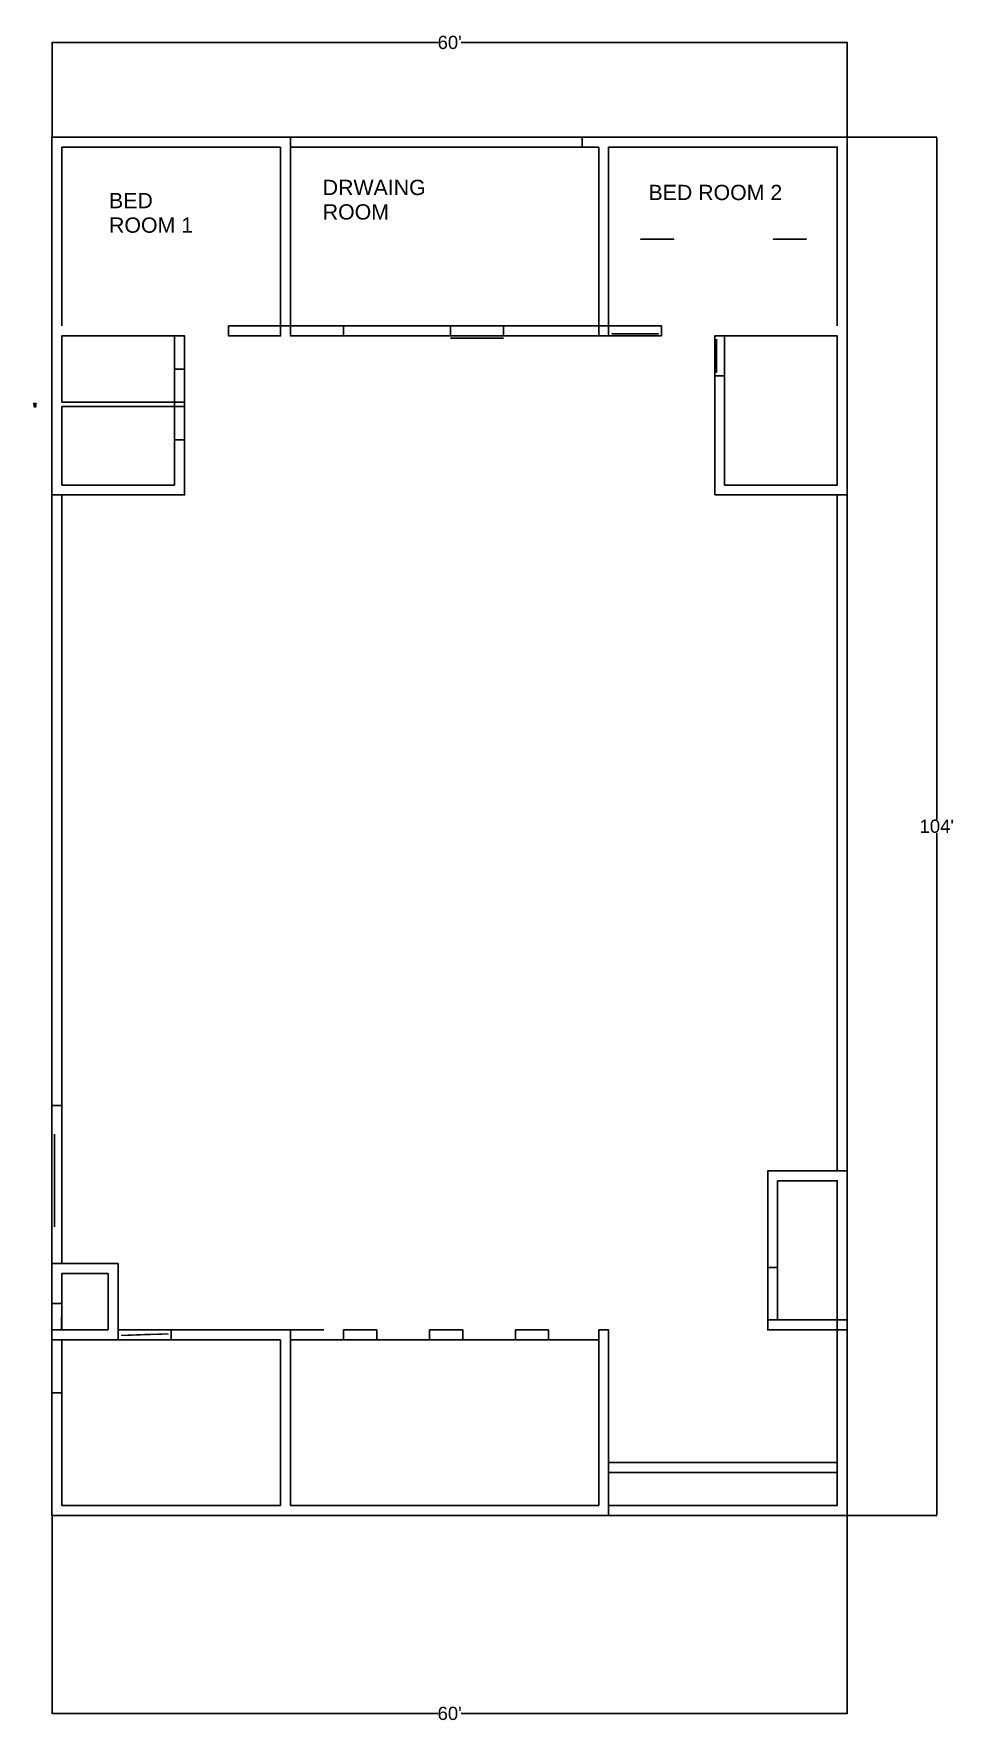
# Model space of a CAD drawing. Header units: feet. Extents: x -446 to 387, y 1174 to 2703.
import ezdxf

# ---------------------------------------------------------------- set-up
doc = ezdxf.new("R2010")
doc.units = ezdxf.units.FT
doc.header["$MEASUREMENT"] = 0
for name, color, linetype in [('Door frame', 254, 'Continuous'), ('Door shutter', 30, 'Continuous'), ('ROOF', 31, 'Continuous')]:
    doc.layers.add(name, color=color, linetype=linetype)
doc.styles.get("Standard").update_dxf_attribs({"font": 'arial.ttf'})
doc.dimstyles.get("Standard").update_dxf_attribs({"dimtxt": 12, "dimasz": 0.18, "dimexe": 0.18, "dimexo": 0.0625, "dimgap": 0.09, "dimtad": 0, "dimtih": 1, "dimtoh": 1, "dimdec": 4, "dimzin": 0, "dimdsep": 46, "dimlunit": 4, "dimtxsty": 'Standard', "dimcen": 0.09, "dimadec": 0, "dimazin": 0, "dimtfac": 1, "dimtdec": 4, "dimtofl": 0, "dimtmove": 0, "dimatfit": 3, "dimfxl": 1, "dimtolj": 1, "dimtzin": 0, "dimarcsym": 0})

# ---------------------------------------------------------------- blocks, each defined once
blk = doc.blocks.new('Toilet - top')
for p, q in [((-10, -8), (-8, -8)), ((-10, -10), (-10, -8)), ((-7, -10), (-10, -10)), ((-8, -8), (-8, -8)), ((-7, -8), (-7, -10)), ((-4, -8), (-6, -14)), ((4, -14), (-4, -14)), ((4, -8), (6, -14)), ((10, -6), (10, -2))]:
    blk.add_line(p, q)
blk.add_lwpolyline([(10, -8), (10, 0), (-10, 0), (-10, -8)], close=True)
for points in [[(-10, -2), (-10, -6)], [(8, -1), (-8, -1)], [(-8, -7), (8, -7)]]:
    blk.add_lwpolyline(points)
for centre, radius, start, end in [((-9, -2), 0.884, 81.8699, 188.1301), ((-9, -6), 0.884, 171.8699, 278.1301), ((4, -22), 12.2, 141.4691, 247.9714), ((4, -22), 11.3, 136.3677, 238.9468), ((0, -28), 4, 245.7318, 294.2682), ((0, -29), 4, 254.8605, 285.1395), ((-4, -22), 12.2, 292.0284, 38.5307), ((-4, -22), 11.3, 301.053, 43.6321), ((9, -2), 0.884, 351.8699, 98.1301), ((9, -6), 0.884, 261.8699, 8.1301)]:
    blk.add_arc(centre, radius, start, end)
blk = doc.blocks.new('*D16')
at = {"layer": 'Defpoints', "color": 0, "transparency": 16777216}
for p in [(-429.9, 1361.1), (290.1, 1361.1), (290.1, 1181.8)]:
    blk.add_point(p, dxfattribs=at)
at = {"layer": 'ROOF', "color": 0, "lineweight": -2, "transparency": 16777216}
for p, q in [((-429.9, 1361.1), (-429.9, 1181.6)), ((290.1, 1361.1), (290.1, 1181.6)), ((-429.7, 1181.8), (-80.2, 1181.8)), ((289.9, 1181.8), (-59.6, 1181.8))]:
    blk.add_line(p, q, dxfattribs=at)
at = {"layer": 'ROOF', "color": 0, "transparency": 16777216}
for points in [[(-429.7, 1181.8), (-429.7, 1181.7), (-429.9, 1181.8)], [(289.9, 1181.8), (289.9, 1181.7), (290.1, 1181.8)]]:
    blk.add_solid(points, dxfattribs=at)
at = {"layer": 'ROOF', "color": 0, "transparency": 16777216, "insert": (-69.9, 1181.8), "char_height": 12, "attachment_point": 5}
blk.add_mtext("\\A1;60'", dxfattribs=at)
blk = doc.blocks.new('*D17')
at = {"layer": 'Defpoints', "color": 0, "transparency": 16777216}
for p in [(290.1, 2609.1), (371.1, 2609.1), (290.1, 1361.1)]:
    blk.add_point(p, dxfattribs=at)
at = {"layer": 'ROOF', "color": 0, "lineweight": -2, "transparency": 16777216}
for p, q in [((290.1, 2609.1), (371.2, 2609.1)), ((371.1, 2608.9), (371.1, 1991.3)), ((371.1, 1361.3), (371.1, 1978.9)), ((290.1, 1361.1), (371.2, 1361.1))]:
    blk.add_line(p, q, dxfattribs=at)
at = {"layer": 'ROOF', "color": 0, "transparency": 16777216}
for points in [[(371, 2608.9), (371.1, 2608.9), (371.1, 2609.1)], [(371, 1361.3), (371.1, 1361.3), (371.1, 1361.1)]]:
    blk.add_solid(points, dxfattribs=at)
at = {"layer": 'ROOF', "color": 0, "transparency": 16777216, "insert": (371.1, 1985.1), "char_height": 12, "attachment_point": 5}
blk.add_mtext("\\A1;104'", dxfattribs=at)
blk = doc.blocks.new('*D18')
at = {"layer": 'Defpoints', "color": 0, "transparency": 16777216}
for p in [(-429.9, 2694.8), (-429.9, 2609.1), (290.1, 2609.1)]:
    blk.add_point(p, dxfattribs=at)
at = {"layer": 'ROOF', "color": 0, "lineweight": -2, "transparency": 16777216}
for p, q in [((-429.9, 2609.2), (-429.9, 2695)), ((-429.7, 2694.8), (-80.2, 2694.8)), ((289.9, 2694.8), (-59.6, 2694.8)), ((290.1, 2609.2), (290.1, 2695))]:
    blk.add_line(p, q, dxfattribs=at)
at = {"layer": 'ROOF', "color": 0, "transparency": 16777216}
for points in [[(-429.7, 2694.9), (-429.7, 2694.8), (-429.9, 2694.8)], [(289.9, 2694.9), (289.9, 2694.8), (290.1, 2694.8)]]:
    blk.add_solid(points, dxfattribs=at)
at = {"layer": 'ROOF', "color": 0, "transparency": 16777216, "insert": (-69.9, 2694.8), "char_height": 12, "attachment_point": 5}
blk.add_mtext("\\A1;60'", dxfattribs=at)

msp = doc.modelspace()

# ---------------------------------------------------------------- linework, layer by layer
for p, q in [((290.07068, 2609.12399), (-429.92932, 2609.12399)), ((-429.92932, 2609.12399), (-429.92932, 1361.12399)), ((-222.92932, 2600.12399), (-420.92932, 2600.12399)), ((-420.92932, 2600.12399), (-420.92932, 2438.12399)), ((-222.92932, 2438.12399), (-222.92932, 2600.12399)), ((-213.92932, 2609.12399), (74.07068, 2609.12399)), ((65.07068, 2600.12399), (-213.92932, 2600.12399)), ((-213.92932, 2600.12399), (-213.92932, 2438.12399)), ((65.07068, 2438.12399), (65.07068, 2600.12399)), ((74.07068, 2600.12399), (74.07068, 2438.12399)), ((290.07068, 1361.12399), (290.07068, 2609.12399)), ((-270.10719, 2438.12399), (-270.10719, 2429.27814)), ((-222.92932, 2429.27814), (-222.92932, 2438.12399)), ((-213.92932, 2438.12399), (-222.92932, 2438.12399)), ((-213.92932, 2429.12399), (-213.92932, 2438.12399)), ((-213.92932, 2438.12399), (-213.92932, 2429.12399)), ((-165.92932, 2429.12399), (-165.92932, 2438.12399)), ((-165.92932, 2438.12399), (65.07068, 2438.12399)), ((-420.92932, 2429.12399), (-318.92932, 2429.12399)), ((-318.92932, 2429.12399), (-318.92932, 2369.12399)), ((-318.92932, 2369.12399), (-318.92932, 2429.12399)), ((-309.92932, 2429.12399, 156), (-318.92932, 2429.12399, 156)), ((-318.92932, 2429.12399, 156), (-318.92932, 2429.12399)), ((-309.92932, 2429.12399), (-309.92932, 2429.12399, 156)), ((74.07068, 2429.12399), (-165.92932, 2429.12399)), ((170.07068, 2285.12399), (170.07068, 2429.12399)), ((170.07068, 2429.12399), (170.07068, 2429.12399, 156)), ((170.07068, 2429.12399, 156), (179.07068, 2429.12399, 156)), ((179.07068, 2429.12399, 156), (179.07068, 2429.12399)), ((290.07068, 2429.12399), (290.07068, 2285.12399)), ((-318.92932, 2369.12399), (-420.92932, 2369.12399)), ((-318.92932, 2365.12399), (-420.92932, 2365.12399)), ((-318.92932, 2294.12399), (-318.92932, 2365.12399)), ((-420.92932, 2294.12399), (-318.92932, 2294.12399)), ((290.07068, 2285.12399), (170.07068, 2285.12399)), ((-420.92932, 1589.12399), (-429.92932, 1589.12399)), ((-420.92932, 1589.12399), (-369.92932, 1589.12399)), ((-420.92932, 1580.12399), (-378.92932, 1580.12399)), ((-420.92932, 1529.12399), (-420.92932, 1580.12399)), ((-420.92932, 1580.12399), (-378.92932, 1580.12399)), ((-420.92932, 1529.12399), (-420.92932, 1580.12399)), ((-420.92932, 1580.12399), (-378.92932, 1580.12399)), ((-420.92932, 1529.12399), (-420.92932, 1580.12399)), ((-420.92932, 1580.12399), (-378.92932, 1580.12399)), ((-420.92932, 1529.12399), (-420.92932, 1580.12399)), ((-420.92932, 1580.12399), (-378.92932, 1580.12399)), ((-420.92932, 1529.12399), (-420.92932, 1580.12399)), ((-420.92932, 1580.12399), (-378.92932, 1580.12399)), ((-420.92932, 1529.12399), (-420.92932, 1580.12399)), ((-420.92932, 1580.12399), (-378.92932, 1580.12399)), ((-420.92932, 1529.12399), (-420.92932, 1580.12399)), ((-420.92932, 1580.12399), (-378.92932, 1580.12399)), ((-420.92932, 1529.12399), (-420.92932, 1580.12399)), ((-420.92932, 1580.12399), (-378.92932, 1580.12399)), ((-420.92932, 1529.12399), (-420.92932, 1580.12399)), ((-420.92932, 1580.12399), (-378.92932, 1580.12399)), ((-420.92932, 1529.12399), (-420.92932, 1580.12399)), ((-420.92932, 1580.12399), (-378.92932, 1580.12399)), ((-420.92932, 1529.12399), (-420.92932, 1580.12399)), ((-378.92932, 1580.12399), (-420.92932, 1580.12399)), ((-420.92932, 1580.12399), (-420.92932, 1529.12399)), ((-378.92932, 1580.12399), (-378.92932, 1529.12399)), ((-378.92932, 1580.12399), (-378.92932, 1529.12399)), ((-378.92932, 1580.12399), (-378.92932, 1529.12399)), ((-378.92932, 1580.12399), (-378.92932, 1529.12399)), ((-378.92932, 1580.12399), (-378.92932, 1529.12399)), ((-378.92932, 1580.12399), (-378.92932, 1529.12399)), ((-378.92932, 1580.12399), (-378.92932, 1529.12399)), ((-378.92932, 1580.12399), (-378.92932, 1529.12399)), ((-378.92932, 1580.12399), (-378.92932, 1529.12399)), ((-378.92932, 1580.12399), (-378.92932, 1529.12399)), ((-378.92932, 1580.12399), (-378.92932, 1529.12399)), ((-378.92932, 1529.12399), (-378.92932, 1580.12399)), ((-369.92932, 1529.12399), (-369.92932, 1589.12399)), ((-369.92932, 1589.12399), (-369.92932, 1520.12399)), ((227.07068, 1585.69517), (218.07068, 1585.69517)), ((218.07068, 1568.12399), (218.07068, 1538.12399)), ((227.07068, 1538.12399), (227.07068, 1568.12399)), ((-429.92932, 1529.12399), (-429.92932, 1553.12399)), ((-429.92932, 1553.12399), (-421.23837, 1553.12399)), ((-429.92932, 1553.12399), (-429.92932, 1553.12399, 72)), ((-421.23837, 1553.12399), (-420.92932, 1553.12399)), ((-421.23837, 1529.12399), (-429.92932, 1529.12399)), ((-421.23837, 1529.12399), (-420.89504, 1529.12399)), ((-378.92932, 1529.12399), (-420.92932, 1529.12399)), ((-378.92932, 1529.12399), (-420.92932, 1529.12399)), ((-378.92932, 1529.12399), (-420.92932, 1529.12399)), ((-378.92932, 1529.12399), (-420.92932, 1529.12399)), ((-378.92932, 1529.12399), (-420.92932, 1529.12399)), ((-378.92932, 1529.12399), (-420.92932, 1529.12399)), ((-378.92932, 1529.12399), (-420.92932, 1529.12399)), ((-378.92932, 1529.12399), (-420.92932, 1529.12399)), ((-378.92932, 1529.12399), (-420.92932, 1529.12399)), ((-378.92932, 1529.12399), (-420.92932, 1529.12399)), ((-378.92932, 1529.12399), (-420.92932, 1529.12399)), ((-420.92932, 1529.12399), (-378.92932, 1529.12399)), ((-321.92932, 1529.12399), (-369.92932, 1529.12399)), ((-369.92932, 1529.12399), (-369.92932, 1529.12399, 96)), ((-369.92932, 1529.12399, 96), (-369.92932, 1529.12399, 96)), ((-369.92932, 1529.12399), (-369.92932, 1529.12399, 72)), ((-369.92932, 1529.12399, 72), (-369.92932, 1529.12399, 108)), ((-369.92932, 1529.12399, 108), (-369.92932, 1520.12399, 108)), ((-321.92932, 1520.12399), (-321.92932, 1529.12399)), ((-183.92932, 1529.12399), (-213.92932, 1529.12399)), ((-213.92932, 1529.12399), (-213.92932, 1370.12399)), ((65.07068, 1520.12399), (65.07068, 1529.12399)), ((218.07068, 1529.12399), (218.07068, 1538.12399)), ((218.07068, 1538.12399), (227.07068, 1538.12399)), ((290.07068, 1538.12399), (281.07068, 1538.12399)), ((281.07068, 1538.12399), (281.07068, 1529.12399)), ((290.07068, 1529.12399), (281.07068, 1529.12399)), ((290.07068, 1529.12399), (290.07068, 1538.12399)), ((-420.92932, 1520.12399), (-222.92932, 1520.12399)), ((-420.92932, 1370.12399), (-420.92932, 1520.12399)), ((-369.92932, 1520.12399), (-321.92932, 1520.12399)), ((-369.92932, 1520.12399, 108), (-369.92932, 1520.12399, 72)), ((-222.92932, 1520.12399), (-222.92932, 1370.12399)), ((-213.92932, 1520.12399), (-213.92932, 1370.12399)), ((65.07068, 1520.12399), (-213.92932, 1520.12399)), ((-213.92932, 1520.12399), (65.07068, 1520.12399)), ((-213.92932, 1520.12399), (65.07068, 1520.12399)), ((-213.92932, 1370.12399), (-213.92932, 1520.12399)), ((-213.92932, 1520.12399), (65.07068, 1520.12399)), ((-213.92932, 1370.12399), (-213.92932, 1520.12399)), ((-213.92932, 1370.12399), (-213.92932, 1520.12399)), ((-213.92932, 1370.12399), (-213.92932, 1520.12399)), ((-213.92932, 1520.12399), (19.59751, 1520.12399)), ((-213.92932, 1370.12399), (-213.92932, 1520.12399)), ((-213.92932, 1520.12399), (65.07068, 1520.12399)), ((-213.92932, 1370.12399), (-213.92932, 1520.12399)), ((-213.92932, 1520.12399), (-135.92932, 1520.12399)), ((-213.92932, 1370.12399), (-213.92932, 1520.12399)), ((-213.92932, 1520.12399), (65.07068, 1520.12399)), ((-213.92932, 1370.12399), (-213.92932, 1520.12399)), ((-213.92932, 1520.12399), (65.07068, 1520.12399)), ((-213.92932, 1370.12399), (-213.92932, 1520.12399)), ((-165.92932, 1520.64885), (-165.92932, 1520.12399)), ((-165.92932, 1520.12399), (65.07068, 1520.12399)), ((-88.08326, 1520.64885), (-88.08326, 1520.12399)), ((-88.08326, 1520.12399), (65.07068, 1520.12399)), ((-10.40249, 1520.64885), (-10.40249, 1520.12399)), ((65.07068, 1370.12399), (65.07068, 1520.12399)), ((65.07068, 1520.12399), (65.07068, 1370.12399)), ((65.07068, 1520.12399), (65.07068, 1370.12399)), ((65.07068, 1520.12399), (65.07068, 1370.12399)), ((65.07068, 1520.12399), (65.07068, 1370.12399)), ((65.07068, 1520.12399), (65.07068, 1370.12399)), ((65.07068, 1520.12399), (65.07068, 1370.12399)), ((65.07068, 1520.12399), (65.07068, 1370.12399)), ((65.07068, 1520.12399), (65.07068, 1370.12399)), ((65.07068, 1520.12399), (65.07068, 1370.12399)), ((65.07068, 1520.12399), (65.07068, 1370.12399)), ((74.07068, 1409.12399), (74.07068, 1361.12399)), ((281.07068, 1409.12399), (281.07068, 1400.12399)), ((74.07068, 1400.12399), (281.07068, 1400.12399)), ((74.07068, 1370.12399), (74.07068, 1400.12399)), ((281.07068, 1400.12399), (281.07068, 1370.12399)), ((-222.92932, 1370.12399), (-420.92932, 1370.12399)), ((-213.92932, 1370.12399), (65.07068, 1370.12399)), ((65.07068, 1370.12399), (-213.92932, 1370.12399)), ((65.07068, 1370.12399), (-213.92932, 1370.12399)), ((65.07068, 1370.12399), (-213.92932, 1370.12399)), ((65.07068, 1370.12399), (-213.92932, 1370.12399)), ((65.07068, 1370.12399), (-213.92932, 1370.12399)), ((65.07068, 1370.12399), (-213.92932, 1370.12399)), ((65.07068, 1370.12399), (-213.92932, 1370.12399)), ((65.07068, 1370.12399), (-213.92932, 1370.12399)), ((65.07068, 1370.12399), (-213.92932, 1370.12399)), ((65.07068, 1370.12399), (-213.92932, 1370.12399)), ((-213.92932, 1361.12399), (74.07068, 1361.12399)), ((281.07068, 1370.12399), (74.07068, 1370.12399))]:
    msp.add_line(p, q)
at = {"color": 31, "extrusion": (0, 0, -1)}
for p, q in [((-270.10719, 2438.12399, 72.37743), (-222.92932, 2438.12399, 72.37743)), ((-270.10719, 2429.12399, 72.37743), (-270.10719, 2438.12399, 72.37743)), ((-222.92932, 2438.12399, 72.37743), (-222.92932, 2429.12399, 72.37743)), ((-222.92932, 2429.12399, 72.37743), (-270.10719, 2429.12399, 72.37743))]:
    msp.add_line(p, q, dxfattribs=at)
at = {"color": 31, "extrusion": (-1, 0, 0)}
for p, q in [((-222.92932, 2438.12399), (-222.92932, 2429.12399)), ((-222.92932, 2438.12399, 156), (-222.92932, 2429.12399, 156)), ((-222.92932, 2438.12399), (-222.92932, 2438.12399, 156)), ((-222.92932, 2429.12399), (-222.92932, 2429.12399, 156))]:
    msp.add_line(p, q, dxfattribs=at)
at = {"extrusion": (1, 0, 0)}
msp.add_line((-369.92932, 1529.12399, 96), (-369.92932, 1529.12399, 108), dxfattribs=at)
at = {"color": 7, "lineweight": 0, "extrusion": (-1, 0, 0)}
msp.add_line((-429.92932, 1361.12399), (-429.92932, 1361.12399, 144), dxfattribs=at)
for points in [[(-429.92932, 2609.12399), (-429.92932, 2429.12399), (-429.92932, 2285.12399), (-309.92932, 2285.12399), (-309.92932, 2429.12399)], [(281.07068, 2438.12399), (281.07068, 2600.12399), (74.07068, 2600.12399)], [(-420.92932, 2429.12399), (-420.92932, 2369.12399)], [(-420.92932, 2365.12399), (-420.92932, 2294.12399)], [(-420.92932, 2285.12399), (-420.92932, 1589.12399)], [(290.07068, 1673.12399), (290.07068, 1529.12399), (290.07068, 1361.12399), (-429.92932, 1361.12399), (-429.92932, 1529.12399), (-429.92932, 1589.12399)], [(281.07068, 1529.12399), (218.07068, 1529.12399), (218.07068, 1673.12399), (281.07068, 1673.12399)], [(-369.92932, 1529.12399), (-213.92932, 1529.12399)], [(-165.92932, 1529.12399), (-135.92932, 1529.12399)], [(-88.08326, 1529.12399), (-58.08326, 1529.12399)], [(-10.40249, 1529.12399), (19.59751, 1529.12399)], [(65.07068, 1529.12399), (74.07068, 1529.12399), (74.07068, 1409.12399), (281.07068, 1409.12399), (281.07068, 1529.12399)], [(-420.92932, 1520.12399), (-429.92932, 1520.12399), (-429.92932, 1472.12399), (-420.92932, 1472.12399), (-420.92932, 1520.15007)]]:
    msp.add_lwpolyline(points)
for points in [[(-69.19339, 2438.12399), (-21.19339, 2438.12399), (-21.19339, 2429.12399), (-69.19339, 2429.12399)], [(74.07068, 2438.12399), (74.07068, 2429.12399), (65.07068, 2429.12399), (65.07068, 2438.12399)], [(-318.92932, 2429.12399), (-309.92932, 2429.12399), (-309.92932, 2399.12399), (-318.92932, 2399.12399)], [(170.07068, 2429.12399), (179.07068, 2429.12399), (179.07068, 2393.12399), (170.07068, 2393.12399)], [(179.07068, 2429.12399), (179.07068, 2294.12399), (281.07068, 2294.12399), (281.07068, 2429.12399)], [(-318.92932, 2369.12399), (-309.92932, 2369.12399), (-309.92932, 2365.12399), (-318.92932, 2365.12399)], [(-318.92932, 2365.12399), (-309.92932, 2365.12399), (-309.92932, 2335.12399), (-318.92932, 2335.12399)], [(-429.92932, 1732.36714), (-429.92932, 2285.12399), (-420.92932, 2285.12399), (-420.92932, 1732.36714)], [(281.07068, 1673.12399), (281.07068, 2285.12399), (290.07068, 2285.12399), (290.07068, 1673.12399)], [(227.07068, 1664.12399), (227.07068, 1538.12399), (281.07068, 1538.12399), (281.07068, 1664.12399)], [(-165.92932, 1520.12399), (-135.92932, 1520.12399), (-135.92932, 1529.12399), (-135.92932, 1520.12399)], [(-165.92932, 1529.12399), (-135.92932, 1529.12399), (-165.92932, 1529.12399), (-165.92932, 1520.64885)], [(-88.08326, 1520.12399), (-58.08326, 1520.12399), (-58.08326, 1529.12399), (-58.08326, 1520.12399)], [(-88.08326, 1529.12399), (-58.08326, 1529.12399), (-88.08326, 1529.12399), (-88.08326, 1520.64885)], [(-10.40249, 1520.12399), (19.59751, 1520.12399), (19.59751, 1529.12399), (19.59751, 1520.12399)], [(-10.40249, 1529.12399), (19.59751, 1529.12399), (-10.40249, 1529.12399), (-10.40249, 1520.64885)], [(-222.92932, 1520.12399), (-420.92932, 1520.12399), (-420.92932, 1370.12399), (-222.92932, 1370.12399)], [(74.07068, 1370.12399), (281.07068, 1370.12399), (281.07068, 1400.12399), (74.07068, 1400.12399)]]:
    msp.add_lwpolyline(points, close=True)
for points, elevation in [([(-21.19339, 2429.12399), (-21.19339, 2438.12399), (-69.19339, 2438.12399), (-69.19339, 2429.12399)], 68.67041), ([(122.07068, 2429.12399), (122.07068, 2438.12399), (74.07068, 2438.12399), (74.07068, 2429.12399)], 72.16017), ([(-309.92932, 2429.12399), (-318.92932, 2429.12399), (-318.92932, 2399.12399), (-309.92932, 2399.12399)], 60.83327), ([(170.07068, 2393.12399), (179.07068, 2393.12399), (179.07068, 2429.12399), (170.07068, 2429.12399)], 72.36703), ([(-309.92932, 2365.12399), (-318.92932, 2365.12399), (-318.92932, 2335.12399), (-309.92932, 2335.12399)], 60.26384), ([(-420.92932, 1553.12399), (-429.92932, 1553.12399), (-429.92932, 1529.12399), (-421.23837, 1529.12399)], 72), ([(-369.92932, 1529.12399), (-321.92932, 1529.12399), (-321.92932, 1520.12399), (-369.92932, 1520.12399)], 72)]:
    msp.add_lwpolyline(points, close=True, dxfattribs=dict(elevation=elevation))
for points in [[(-270.10719, 2438.12399, 72.37743), (-222.92932, 2438.12399, 72.37743), (-222.92932, 2429.12399, 72.37743), (-270.10719, 2429.12399, 72.37743)], [(-165.92932, 2429.12399, 72), (-165.92932, 2438.12399, 72), (-213.92932, 2438.12399, 72), (-213.92932, 2429.12399, 72)]]:
    msp.add_polyline3d(points, close=True)
at = {"layer": 'Door frame'}
for p, q in [((-222.92932, 2438.12399), (-222.92932, 2443.12399)), ((-222.92932, 2429.12399, 72.37743), (-222.92932, 2429.12399, 72.37743))]:
    msp.add_line(p, q, dxfattribs=at)
at = {"layer": 'Door frame', "extrusion": (0, 1, -1.83697e-16)}
for p, q in [((-69.19339, 2427.12399, 30), (-21.19339, 2427.12399, 30)), ((-21.19339, 2427.12399, 68), (-69.19339, 2427.12399, 68)), ((-69.19339, 2427.12399, 68), (-69.19339, 2427.12399, 30)), ((-67.19339, 2427.12399, 32), (-23.19339, 2427.12399, 32)), ((-23.19339, 2427.12399, 66), (-67.19339, 2427.12399, 66)), ((-67.19339, 2427.12399, 66), (-67.19339, 2427.12399, 32)), ((-64.69339, 2427.12399, 34.5), (-25.69339, 2427.12399, 34.5)), ((-25.69339, 2427.12399, 63.5), (-64.69339, 2427.12399, 63.5)), ((-64.69339, 2427.12399, 63.5), (-64.69339, 2427.12399, 34.5)), ((-47.19339, 2427.12399, 63.5), (-47.19339, 2427.12399, 34.5)), ((-45.19339, 2427.12399, 63.5), (-45.19339, 2427.12399, 34.5)), ((-43.19339, 2427.12399, 63.5), (-43.19339, 2427.12399, 34.5)), ((-25.69339, 2427.12399, 34.5), (-25.69339, 2427.12399, 63.5)), ((-23.19339, 2427.12399, 32), (-23.19339, 2427.12399, 66)), ((-21.19339, 2427.12399, 30), (-21.19339, 2427.12399, 68))]:
    msp.add_line(p, q, dxfattribs=at)
at = {"layer": 'Door frame', "extrusion": (0, -1, 0), "elevation": -2429.12399}
msp.add_lwpolyline([(-222.92932, 72.37743), (-222.92932, 74.37743)], dxfattribs=at)
at = {"layer": 'Door shutter', "extrusion": (0, 1, -1.83697e-16)}
for p, q in [((83.07068, 2431.12399, 36.86338), (113.07068, 2431.12399, 36.86338)), ((98.07068, 2431.12399, 10.56658), (98.07068, 2431.12399, 63.16017)), ((-261.92932, 2429.12399, 37.08063), (-231.92932, 2429.12399, 37.08063)), ((-246.92932, 2429.12399, 10.78384), (-246.92932, 2429.12399, 63.37743)), ((-204.92932, 2429.12399, 36.7032), (-174.92932, 2429.12399, 36.7032)), ((-189.92932, 2429.12399, 10.40641), (-189.92932, 2429.12399, 63))]:
    msp.add_line(p, q, dxfattribs=at)
at = {"layer": 'Door shutter', "extrusion": (0.033897, -0.999425, -1.83697e-16)}
for p, q in [((-330.84832, 1525.34599, 32.2968), (-360.83108, 1524.32909, 32.2968)), ((-345.8397, 1524.83754, 6), (-345.8397, 1524.83754, 58.59359))]:
    msp.add_line(p, q, dxfattribs=at)
at = {"layer": 'Door shutter', "extrusion": (1, -1.83697e-16, -1.83697e-16)}
for p, q in [((-429.92932, 1511.12399, 36.7032), (-429.92932, 1481.12399, 36.7032)), ((-429.92932, 1496.12399, 10.40641), (-429.92932, 1496.12399, 63))]:
    msp.add_line(p, q, dxfattribs=at)
at = {"layer": 'Door shutter', "extrusion": (-1, 2.22045e-16, -1.83697e-16), "elevation": 213.92932}
msp.add_lwpolyline([(-2520.65564, 192.7032), (-2505.65564, 192.7032), (-2505.65564, 219), (-2520.65564, 219)], close=True, dxfattribs=at)
at = {"layer": 'Door shutter', "extrusion": (3.67394e-16, 1, 6.12323e-17), "elevation": 2516.62399}
for points in [[(-133.1811, 225), (-103.1811, 225), (-103.1811, 156), (-133.1811, 156)], [(-130.1811, 222), (-106.1811, 222), (-106.1811, 159), (-130.1811, 159)], [(-127.1811, 219), (-109.1811, 219), (-109.1811, 162), (-127.1811, 162)], [(-124.1811, 216), (-112.1811, 216), (-112.1811, 165), (-124.1811, 165)], [(-121.1811, 213), (-115.1811, 213), (-115.1811, 168), (-121.1811, 168)], [(-253.1811, 225), (-223.1811, 225), (-223.1811, 156), (-253.1811, 156)], [(-250.1811, 222), (-226.1811, 222), (-226.1811, 159), (-250.1811, 159)], [(-247.1811, 219), (-229.1811, 219), (-229.1811, 162), (-247.1811, 162)], [(-244.1811, 216), (-232.1811, 216), (-232.1811, 165), (-244.1811, 165)], [(-241.1811, 213), (-235.1811, 213), (-235.1811, 168), (-241.1811, 168)]]:
    msp.add_lwpolyline(points, close=True, dxfattribs=at)
at = {"layer": 'Door shutter', "extrusion": (0, 1, -1.83697e-16)}
for points, elevation in [([(-77.07068, 4.56658), (-119.07068, 4.56658), (-119.07068, 69.16017), (-77.07068, 69.16017)], 2431.12399), ([(-83.07068, 10.56658), (-113.07068, 10.56658), (-113.07068, 63.16017), (-83.07068, 63.16017)], 2431.12399), ([(-98.07068, 36.86338), (-83.07068, 36.86338), (-83.07068, 63.16017), (-98.07068, 63.16017)], 2431.12399), ([(-98.07068, 10.56658), (-83.07068, 10.56658), (-83.07068, 36.86338), (-98.07068, 36.86338)], 2431.12399), ([(-98.07068, 10.56658), (-83.07068, 10.56658), (-83.07068, 36.86338), (-98.07068, 36.86338)], 2431.12399), ([(-98.07068, 36.86338), (-83.07068, 36.86338), (-83.07068, 63.16017), (-98.07068, 63.16017)], 2431.12399), ([(-86.52069, 16.60469), (-93.91029, 16.60469), (-93.91029, 31.02869), (-86.52069, 31.02869)], 2431.12399), ([(-86.52069, 43.10489), (-93.91029, 43.10489), (-93.91029, 57.52888), (-86.52069, 57.52888)], 2431.12399), ([(-113.07068, 36.86338), (-98.07068, 36.86338), (-98.07068, 63.16017), (-113.07068, 63.16017)], 2431.12399), ([(-113.07068, 10.56658), (-98.07068, 10.56658), (-98.07068, 36.86338), (-113.07068, 36.86338)], 2431.12399), ([(-113.07068, 10.56658), (-98.07068, 10.56658), (-98.07068, 36.86338), (-113.07068, 36.86338)], 2431.12399), ([(-101.87588, 42.79978), (-109.26548, 42.79978), (-109.26548, 57.22377), (-101.87588, 57.22377)], 2431.12399), ([(-101.98188, 16.60469), (-109.37148, 16.60469), (-109.37148, 31.02869), (-101.98188, 31.02869)], 2431.12399), ([(267.92932, 4.78384), (225.92932, 4.78384), (225.92932, 69.37743), (267.92932, 69.37743)], 2429.12399), ([(261.92932, 10.78384), (231.92932, 10.78384), (231.92932, 63.37743), (261.92932, 63.37743)], 2429.12399), ([(246.92932, 37.08063), (261.92932, 37.08063), (261.92932, 63.37743), (246.92932, 63.37743)], 2429.12399), ([(246.92932, 10.78384), (261.92932, 10.78384), (261.92932, 37.08063), (246.92932, 37.08063)], 2429.12399), ([(246.92932, 10.78384), (261.92932, 10.78384), (261.92932, 37.08063), (246.92932, 37.08063)], 2429.12399), ([(246.92932, 37.08063), (261.92932, 37.08063), (261.92932, 63.37743), (246.92932, 63.37743)], 2429.12399), ([(258.47931, 16.82195), (251.08971, 16.82195), (251.08971, 31.24594), (258.47931, 31.24594)], 2429.12399), ([(258.47931, 43.32214), (251.08971, 43.32214), (251.08971, 57.74614), (258.47931, 57.74614)], 2429.12399), ([(231.92932, 37.08063), (246.92932, 37.08063), (246.92932, 63.37743), (231.92932, 63.37743)], 2429.12399), ([(231.92932, 10.78384), (246.92932, 10.78384), (246.92932, 37.08063), (231.92932, 37.08063)], 2429.12399), ([(231.92932, 10.78384), (246.92932, 10.78384), (246.92932, 37.08063), (231.92932, 37.08063)], 2429.12399), ([(243.12412, 43.01703), (235.73452, 43.01703), (235.73452, 57.44103), (243.12412, 57.44103)], 2429.12399), ([(243.01812, 16.82195), (235.62852, 16.82195), (235.62852, 31.24594), (243.01812, 31.24594)], 2429.12399), ([(210.92932, 4.40641), (168.92932, 4.40641), (168.92932, 69), (210.92932, 69)], 2429.12399), ([(204.92932, 10.40641), (174.92932, 10.40641), (174.92932, 63), (204.92932, 63)], 2429.12399), ([(189.92932, 36.7032), (204.92932, 36.7032), (204.92932, 63), (189.92932, 63)], 2429.12399), ([(189.92932, 10.40641), (204.92932, 10.40641), (204.92932, 36.7032), (189.92932, 36.7032)], 2429.12399), ([(189.92932, 10.40641), (204.92932, 10.40641), (204.92932, 36.7032), (189.92932, 36.7032)], 2429.12399), ([(189.92932, 36.7032), (204.92932, 36.7032), (204.92932, 63), (189.92932, 63)], 2429.12399), ([(201.47931, 16.44452), (194.08971, 16.44452), (194.08971, 30.86851), (201.47931, 30.86851)], 2429.12399), ([(201.47931, 42.94471), (194.08971, 42.94471), (194.08971, 57.36871), (201.47931, 57.36871)], 2429.12399), ([(174.92932, 36.7032), (189.92932, 36.7032), (189.92932, 63), (174.92932, 63)], 2429.12399), ([(174.92932, 10.40641), (189.92932, 10.40641), (189.92932, 36.7032), (174.92932, 36.7032)], 2429.12399), ([(174.92932, 10.40641), (189.92932, 10.40641), (189.92932, 36.7032), (174.92932, 36.7032)], 2429.12399), ([(186.12412, 42.6396), (178.73452, 42.6396), (178.73452, 57.0636), (186.12412, 57.0636)], 2429.12399), ([(186.01812, 16.44452), (178.62852, 16.44452), (178.62852, 30.86851), (186.01812, 30.86851)], 2429.12399)]:
    msp.add_lwpolyline(points, close=True, dxfattribs=dict(at, elevation=elevation))
at = {"layer": 'Door shutter', "extrusion": (-1, 6.12323e-17, -1.83697e-16), "elevation": 309.92932}
for points in [[(-2402.12399, 0.83327), (-2426.12399, 0.83327), (-2426.12399, 57.83327), (-2402.12399, 57.83327)], [(-2405.12399, 3.83327), (-2423.12399, 3.83327), (-2423.12399, 54.83327), (-2405.12399, 54.83327)], [(-2408.12399, 6.83327), (-2420.12399, 6.83327), (-2420.12399, 51.83327), (-2408.12399, 51.83327)], [(-2411.12399, 9.83327), (-2417.12399, 9.83327), (-2417.12399, 48.83327), (-2411.12399, 48.83327)], [(-2338.12399, 0.26384), (-2362.12399, 0.26384), (-2362.12399, 57.26384), (-2338.12399, 57.26384)], [(-2341.12399, 3.26384), (-2359.12399, 3.26384), (-2359.12399, 54.26384), (-2341.12399, 54.26384)], [(-2344.12399, 6.26384), (-2356.12399, 6.26384), (-2356.12399, 51.26384), (-2344.12399, 51.26384)], [(-2347.12399, 9.26384), (-2353.12399, 9.26384), (-2353.12399, 48.26384), (-2347.12399, 48.26384)]]:
    msp.add_lwpolyline(points, close=True, dxfattribs=at)
at = {"layer": 'Door shutter', "extrusion": (-1, 1.83697e-16, 6.12323e-17), "elevation": -171.57068}
for points in [[(-2426.12399, 69.36703), (-2396.12399, 69.36703), (-2396.12399, 0.36703), (-2426.12399, 0.36703)], [(-2423.12399, 66.36703), (-2399.12399, 66.36703), (-2399.12399, 3.36703), (-2423.12399, 3.36703)], [(-2420.12399, 63.36703), (-2402.12399, 63.36703), (-2402.12399, 6.36703), (-2420.12399, 6.36703)], [(-2417.12399, 60.36703), (-2405.12399, 60.36703), (-2405.12399, 9.36703), (-2417.12399, 9.36703)], [(-2414.12399, 57.36703), (-2408.12399, 57.36703), (-2408.12399, 12.36703), (-2414.12399, 12.36703)]]:
    msp.add_lwpolyline(points, close=True, dxfattribs=at)
at = {"layer": 'Door shutter', "extrusion": (1, -1.83697e-16, -1.83697e-16)}
for points, elevation in [([(1550.12399, 0.00007), (1532.12399, 0.00007), (1532.12399, 69.00007), (1550.12399, 69.00007)], -429.94978), ([(1547.12399, 3.00007), (1535.12399, 3.00007), (1535.12399, 66.00007), (1547.12399, 66.00007)], -429.94978), ([(1544.12399, 6.00007), (1538.12399, 6.00007), (1538.12399, 63.00007), (1544.12399, 63.00007)], -429.94978), ([(1517.12399, 4.40641), (1475.12399, 4.40641), (1475.12399, 69), (1517.12399, 69)], -429.92932), ([(1511.12399, 10.40641), (1481.12399, 10.40641), (1481.12399, 63), (1511.12399, 63)], -429.92932), ([(1496.12399, 36.7032), (1511.12399, 36.7032), (1511.12399, 63), (1496.12399, 63)], -429.92932), ([(1496.12399, 10.40641), (1511.12399, 10.40641), (1511.12399, 36.7032), (1496.12399, 36.7032)], -429.92932), ([(1496.12399, 10.40641), (1511.12399, 10.40641), (1511.12399, 36.7032), (1496.12399, 36.7032)], -429.92932), ([(1496.12399, 36.7032), (1511.12399, 36.7032), (1511.12399, 63), (1496.12399, 63)], -429.92932), ([(1507.67397, 16.44452), (1500.28437, 16.44452), (1500.28437, 30.86851), (1507.67397, 30.86851)], -429.92932), ([(1507.67397, 42.94471), (1500.28437, 42.94471), (1500.28437, 57.36871), (1507.67397, 57.36871)], -429.92932), ([(1481.12399, 36.7032), (1496.12399, 36.7032), (1496.12399, 63), (1481.12399, 63)], -429.92932), ([(1481.12399, 10.40641), (1496.12399, 10.40641), (1496.12399, 36.7032), (1481.12399, 36.7032)], -429.92932), ([(1481.12399, 10.40641), (1496.12399, 10.40641), (1496.12399, 36.7032), (1481.12399, 36.7032)], -429.92932), ([(1492.31879, 42.6396), (1484.92919, 42.6396), (1484.92919, 57.0636), (1492.31879, 57.0636)], -429.92932), ([(1492.21278, 16.44452), (1484.82318, 16.44452), (1484.82318, 30.86851), (1492.21278, 30.86851)], -429.92932)]:
    msp.add_lwpolyline(points, close=True, dxfattribs=dict(at, elevation=elevation))
at = {"layer": 'Door shutter', "extrusion": (0.033897, -0.999425, -1.83697e-16), "elevation": -1535.68409}
for points in [[(-272.95409, 0), (-314.95409, 0), (-314.95409, 64.59359), (-272.95409, 64.59359)], [(-278.95409, 6), (-308.95409, 6), (-308.95409, 58.59359), (-278.95409, 58.59359)], [(-308.95409, 32.2968), (-293.95409, 32.2968), (-293.95409, 58.59359), (-308.95409, 58.59359)], [(-308.95409, 6), (-293.95409, 6), (-293.95409, 32.2968), (-308.95409, 32.2968)], [(-308.95409, 6), (-293.95409, 6), (-293.95409, 32.2968), (-308.95409, 32.2968)], [(-297.86529, 12.03811), (-305.25489, 12.03811), (-305.25489, 26.4621), (-297.86529, 26.4621)], [(-297.75928, 38.2332), (-305.14889, 38.2332), (-305.14889, 52.65719), (-297.75928, 52.65719)], [(-293.95409, 32.2968), (-278.95409, 32.2968), (-278.95409, 58.59359), (-293.95409, 58.59359)], [(-293.95409, 6), (-278.95409, 6), (-278.95409, 32.2968), (-293.95409, 32.2968)], [(-293.95409, 6), (-278.95409, 6), (-278.95409, 32.2968), (-293.95409, 32.2968)], [(-293.95409, 32.2968), (-278.95409, 32.2968), (-278.95409, 58.59359), (-293.95409, 58.59359)], [(-282.4041, 12.03811), (-289.7937, 12.03811), (-289.7937, 26.4621), (-282.4041, 26.4621)], [(-282.4041, 38.5383), (-289.7937, 38.5383), (-289.7937, 52.9623), (-282.4041, 52.9623)]]:
    msp.add_lwpolyline(points, close=True, dxfattribs=at)
at = {"layer": 'ROOF'}
msp.add_polyline3d([(-213.92932, 2609.12399, 156), (50.07068, 2609.12399, 156), (50.07068, 2600.12399, 160), (-213.92932, 2600.12399, 160), (-213.92932, 2609.12399, 156)], dxfattribs=at)
for points in [[(-429.95157, 1742.04674), (-429.95157, 1763.04151), (-429.95157, 1784.03628)], [(-429.95157, 1742.04674), (-429.95157, 1763.04151), (-429.95157, 1784.03628)], [(-429.95157, 1742.04674), (-429.95157, 1763.04151), (-429.95157, 1784.03628)], [(-429.95157, 1742.04674), (-429.95157, 1763.04151), (-429.95157, 1784.03628)], [(-429.95157, 1742.04674), (-429.95157, 1763.04151), (-429.95157, 1784.03628)], [(-429.95157, 1742.04674), (-429.95157, 1763.04151), (-429.95157, 1784.03628)], [(-429.95157, 1742.04674), (-429.95157, 1763.04151), (-429.95157, 1784.03628)], [(-429.95157, 1742.04674), (-429.95157, 1763.04151), (-429.95157, 1784.03628)], [(-429.95157, 1742.04674), (-429.95157, 1763.04151), (-429.95157, 1784.03628)], [(-429.95157, 1742.04674), (-429.95157, 1763.04151), (-429.95157, 1784.03628)], [(-429.95157, 1742.04674), (-429.95157, 1763.04151), (-429.95157, 1784.03628)], [(-429.95157, 1742.04674), (-429.95157, 1763.04151), (-429.95157, 1784.03628)], [(-429.95157, 1742.04674), (-429.95157, 1763.04151), (-429.95157, 1784.03628)], [(-429.95157, 1742.04674), (-429.95157, 1763.04151), (-429.95157, 1784.03628)], [(-429.95157, 1742.04674), (-429.95157, 1763.04151), (-429.95157, 1784.03628)], [(-429.95157, 1742.04674), (-429.95157, 1763.04151), (-429.95157, 1784.03628)], [(-429.95157, 1742.04674), (-429.95157, 1763.04151), (-429.95157, 1784.03628)], [(-429.95157, 1742.04674), (-429.95157, 1763.04151), (-429.95157, 1784.03628)], [(-429.95157, 1742.04674), (-429.95157, 1763.04151), (-429.95157, 1784.03628)], [(-429.95157, 1742.04674), (-429.95157, 1763.04151), (-429.95157, 1784.03628)], [(-429.95157, 1742.04674), (-429.95157, 1763.04151), (-429.95157, 1784.03628)], [(-429.95157, 1742.04674), (-429.95157, 1763.04151), (-429.95157, 1784.03628)], [(-429.95157, 1742.04674), (-429.95157, 1763.04151), (-429.95157, 1784.03628)], [(-429.95157, 1742.04674), (-429.95157, 1763.04151), (-429.95157, 1784.03628)], [(-429.95157, 1742.04674), (-429.95157, 1763.04151), (-429.95157, 1784.03628)], [(-429.95157, 1742.04674), (-429.95157, 1763.04151), (-429.95157, 1784.03628)], [(-429.95157, 1742.04674), (-429.95157, 1763.04151), (-429.95157, 1784.03628)], [(-429.95157, 1742.04674), (-429.95157, 1763.04151), (-429.95157, 1784.03628)], [(-429.95157, 1742.04674), (-429.95157, 1763.04151), (-429.95157, 1784.03628)], [(-429.95157, 1742.04674), (-429.95157, 1763.04151), (-429.95157, 1784.03628)], [(-429.95157, 1742.04674), (-429.95157, 1763.04151), (-429.95157, 1784.03628)], [(-429.95157, 1742.04674), (-429.95157, 1763.04151), (-429.95157, 1784.03628)], [(-429.95157, 1742.04674), (-429.95157, 1763.04151), (-429.95157, 1784.03628)], [(-429.95157, 1742.04674), (-429.95157, 1763.04151), (-429.95157, 1784.03628)], [(-429.95157, 1742.04674), (-429.95157, 1763.04151), (-429.95157, 1784.03628)], [(-427.65904, 1706.15434), (-427.65904, 1706.30579), (-427.65904, 1706.45724)], [(-427.65904, 1664.4677), (-427.65904, 1685.46247), (-427.65904, 1706.45724)], [(-427.65904, 1664.4677), (-427.65904, 1685.46247), (-427.65904, 1706.45724)], [(-427.65904, 1664.4677), (-427.65904, 1685.46247), (-427.65904, 1706.45724)], [(-427.65904, 1664.4677), (-427.65904, 1685.46247), (-427.65904, 1706.45724)], [(-427.65904, 1664.4677), (-427.65904, 1685.46247), (-427.65904, 1706.45724)], [(-427.65904, 1664.4677), (-427.65904, 1685.46247), (-427.65904, 1706.45724)], [(-427.65904, 1664.4677), (-427.65904, 1685.46247), (-427.65904, 1706.45724)], [(-427.65904, 1664.4677), (-427.65904, 1685.46247), (-427.65904, 1706.45724)], [(-427.65904, 1664.4677), (-427.65904, 1685.46247), (-427.65904, 1706.45724)], [(-427.65904, 1664.4677), (-427.65904, 1685.46247), (-427.65904, 1706.45724)], [(-427.65904, 1664.4677), (-427.65904, 1685.46247), (-427.65904, 1706.45724)], [(-427.65904, 1664.4677), (-427.65904, 1685.46247), (-427.65904, 1706.45724)], [(-427.65904, 1706.15434), (-427.65904, 1706.30579), (-427.65904, 1706.45724)], [(-427.65904, 1664.4677), (-427.65904, 1685.46247), (-427.65904, 1706.45724)], [(-427.65904, 1664.4677), (-427.65904, 1685.46247), (-427.65904, 1706.45724)], [(-427.65904, 1664.4677), (-427.65904, 1685.46247), (-427.65904, 1706.45724)], [(-427.65904, 1664.4677), (-427.65904, 1685.46247), (-427.65904, 1706.45724)], [(-427.65904, 1664.4677), (-427.65904, 1685.46247), (-427.65904, 1706.45724)], [(-427.65904, 1664.4677), (-427.65904, 1685.46247), (-427.65904, 1706.45724)], [(-427.65904, 1664.4677), (-427.65904, 1685.46247), (-427.65904, 1706.45724)], [(-427.65904, 1664.4677), (-427.65904, 1685.46247), (-427.65904, 1706.45724)], [(-427.65904, 1664.4677), (-427.65904, 1685.46247), (-427.65904, 1706.45724)], [(-427.65904, 1664.4677), (-427.65904, 1685.46247), (-427.65904, 1706.45724)], [(-427.65904, 1664.4677), (-427.65904, 1685.46247), (-427.65904, 1706.45724)], [(-427.65904, 1664.4677), (-427.65904, 1685.46247), (-427.65904, 1706.45724)], [(-427.65904, 1664.4677), (-427.65904, 1685.46247), (-427.65904, 1706.45724)], [(-427.65904, 1706.15434), (-427.65904, 1706.30579), (-427.65904, 1706.45724)], [(-427.65904, 1664.4677), (-427.65904, 1685.46247), (-427.65904, 1706.45724)], [(-427.65904, 1664.4677), (-427.65904, 1685.46247), (-427.65904, 1706.45724)], [(-427.65904, 1664.4677), (-427.65904, 1685.46247), (-427.65904, 1706.45724)], [(-427.65904, 1706.15434), (-427.65904, 1706.30579), (-427.65904, 1706.45724)], [(-427.65904, 1706.15434), (-427.65904, 1706.30579), (-427.65904, 1706.45724)], [(-427.65904, 1706.15434), (-427.65904, 1706.30579), (-427.65904, 1706.45724)], [(-427.65904, 1706.15434), (-427.65904, 1706.30579), (-427.65904, 1706.45724)], [(-427.65904, 1664.4677), (-427.65904, 1685.31102), (-427.65904, 1706.15434)], [(-427.65904, 1664.4677), (-427.65904, 1685.31102), (-427.65904, 1706.15434)], [(-427.65904, 1664.4677), (-427.65904, 1685.31102), (-427.65904, 1706.15434)], [(-427.65904, 1664.4677), (-427.65904, 1685.31102), (-427.65904, 1706.15434)], [(-427.65904, 1664.4677), (-427.65904, 1685.31102), (-427.65904, 1706.15434)], [(-427.65904, 1664.4677), (-427.65904, 1685.31102), (-427.65904, 1706.15434)], [(-427.65904, 1664.4677), (-427.65904, 1685.31102), (-427.65904, 1706.15434)], [(-427.65904, 1622.47816), (-427.65904, 1643.47293), (-427.65904, 1664.4677)], [(-427.65904, 1622.47816), (-427.65904, 1643.47293), (-427.65904, 1664.4677)], [(-427.65904, 1622.47816), (-427.65904, 1643.47293), (-427.65904, 1664.4677)], [(-427.65904, 1622.47816), (-427.65904, 1643.47293), (-427.65904, 1664.4677)], [(-427.65904, 1622.47816), (-427.65904, 1643.47293), (-427.65904, 1664.4677)], [(-427.65904, 1622.47816), (-427.65904, 1643.47293), (-427.65904, 1664.4677)], [(-427.65904, 1622.47816), (-427.65904, 1643.47293), (-427.65904, 1664.4677)], [(-427.65904, 1622.47816), (-427.65904, 1643.47293), (-427.65904, 1664.4677)], [(-427.65904, 1622.47816), (-427.65904, 1643.47293), (-427.65904, 1664.4677)], [(-427.65904, 1622.47816), (-427.65904, 1643.47293), (-427.65904, 1664.4677)], [(-427.65904, 1622.47816), (-427.65904, 1643.47293), (-427.65904, 1664.4677)], [(-427.65904, 1622.47816), (-427.65904, 1643.47293), (-427.65904, 1664.4677)], [(-427.65904, 1622.47816), (-427.65904, 1643.47293), (-427.65904, 1664.4677)], [(-427.65904, 1622.47816), (-427.65904, 1643.47293), (-427.65904, 1664.4677)], [(-427.65904, 1622.47816), (-427.65904, 1643.47293), (-427.65904, 1664.4677)], [(-427.65904, 1622.47816), (-427.65904, 1643.47293), (-427.65904, 1664.4677)], [(-427.65904, 1622.47816), (-427.65904, 1643.47293), (-427.65904, 1664.4677)], [(-427.65904, 1622.47816), (-427.65904, 1643.47293), (-427.65904, 1664.4677)], [(-427.65904, 1622.47816), (-427.65904, 1643.47293), (-427.65904, 1664.4677)], [(-427.65904, 1622.47816), (-427.65904, 1643.47293), (-427.65904, 1664.4677)], [(-427.65904, 1622.47816), (-427.65904, 1643.47293), (-427.65904, 1664.4677)], [(-427.65904, 1622.47816), (-427.65904, 1643.47293), (-427.65904, 1664.4677)], [(-427.65904, 1622.47816), (-427.65904, 1643.47293), (-427.65904, 1664.4677)], [(-427.65904, 1622.47816), (-427.65904, 1643.47293), (-427.65904, 1664.4677)], [(-427.65904, 1622.47816), (-427.65904, 1643.47293), (-427.65904, 1664.4677)], [(-427.65904, 1622.47816), (-427.65904, 1643.47293), (-427.65904, 1664.4677)], [(-427.65904, 1622.47816), (-427.65904, 1643.47293), (-427.65904, 1664.4677)], [(-427.65904, 1622.47816), (-427.65904, 1643.47293), (-427.65904, 1664.4677)], [(-427.65904, 1622.47816), (-427.65904, 1643.47293), (-427.65904, 1664.4677)], [(-427.65904, 1622.47816), (-427.65904, 1643.47293), (-427.65904, 1664.4677)], [(-427.65904, 1622.47816), (-427.65904, 1643.47293), (-427.65904, 1664.4677)], [(-427.65904, 1622.47816), (-427.65904, 1643.47293), (-427.65904, 1664.4677)], [(-427.65904, 1622.47816), (-427.65904, 1643.47293), (-427.65904, 1664.4677)], [(-427.65904, 1622.47816), (-427.65904, 1643.47293), (-427.65904, 1664.4677)], [(-427.65904, 1622.47816), (-427.65904, 1643.47293), (-427.65904, 1664.4677)]]:
    msp.add_open_spline(points, degree=2, dxfattribs=at)

# ---------------------------------------------------------------- block references
at = {"layer": 'Door shutter', "xscale": 0.100137041716371, "yscale": 0.100137041716371, "zscale": 0.100137041716371}
msp.add_blockref('Toilet - top', (-445.37104, 2368.00294), dxfattribs=at)

# ---------------------------------------------------------------- texts
at = {"layer": 'Door shutter'}
for s, p in [('DRWAING', (-184.79742, 2556.68062)), ('BED', (-378.25792, 2544.74243)), ('BED ROOM 2', (110.14141, 2552.11709)), ('ROOM', (-184.79742, 2534.50629)), ('ROOM 1', (-378.25792, 2522.5681))]:
    msp.add_text(s, height=13.803635, dxfattribs=at).set_placement(p)

# ---------------------------------------------------------------- dimensions: what is measured, and where the dimension line sits
at = {"layer": 'ROOF'}
for base, p1, p2, angle, picture, middle in [((-429.92932, 2694.82568), (290.07068, 2609.12399), (-429.92932, 2609.12399), 180, '*D18', (-69.92932, 2694.82568)), ((371.05148, 2609.12399), (290.07068, 1361.12399), (290.07068, 2609.12399), 90, '*D17', (371.05148, 1985.12399))]:
    dim = msp.add_linear_dim(base=base, p1=p1, p2=p2, angle=angle, dimstyle='Standard', dxfattribs=at)
    dim.commit()
    dim.dimension.update_dxf_attribs({"geometry": picture, "text_midpoint": middle})
dim = msp.add_linear_dim(base=(290.07068, 1181.75484), p1=(-429.92932, 1361.12399), p2=(290.07068, 1361.12399), dimstyle='Standard', dxfattribs=at)
dim.commit()
dim.dimension.update_dxf_attribs({"geometry": '*D16', "text_midpoint": (-69.92932, 1181.75484)})

doc.saveas('drawing.dxf')
